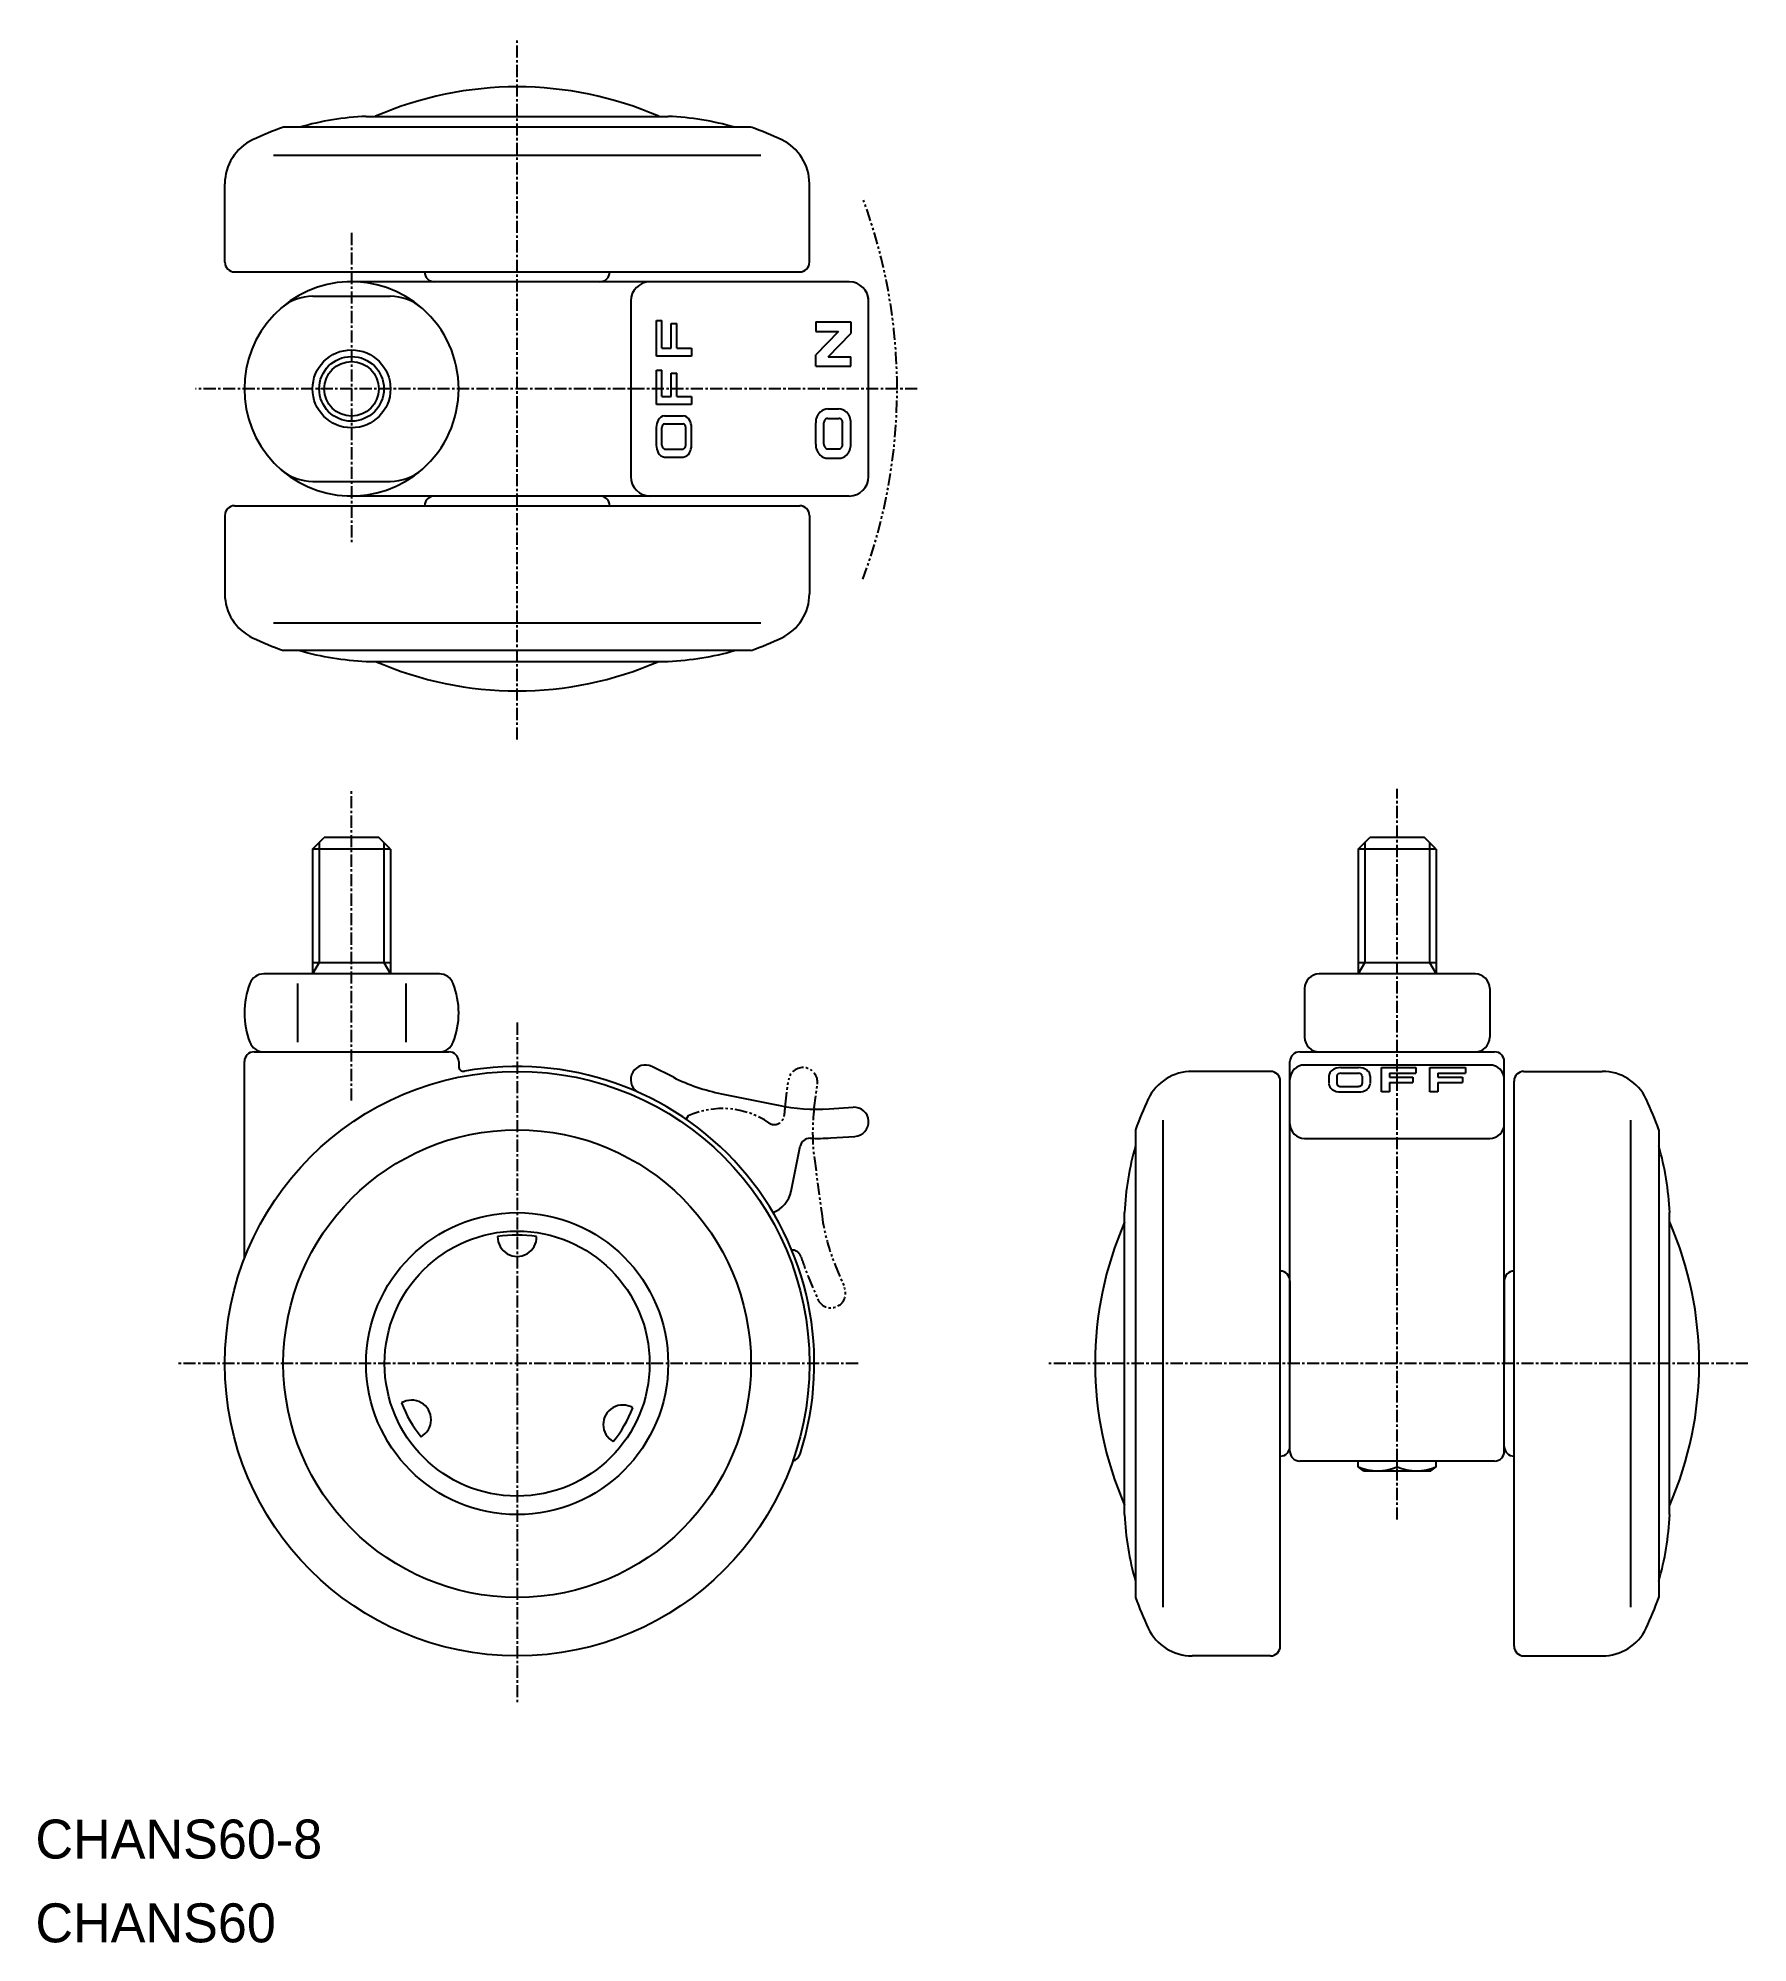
# Model space of a CAD drawing. Extents: x 0 to 176, y 0 to 195.
import ezdxf

# ---------------------------------------------------------------- set-up
doc = ezdxf.new("R2010")
doc.units = 0
doc.linetypes.add('CENTER', pattern=[2, 1.25, -0.25, 0.25, -0.25])
doc.linetypes.add('PHANTOM', pattern=[2.5, 1.25, -0.25, 0.25, -0.25, 0.25, -0.25])
doc.layers.get('0').update_dxf_attribs({"linetype": 'CONTINUOUS'})
doc.layers.add('CENTER', color=1, linetype='CENTER')

msp = doc.modelspace()

# ---------------------------------------------------------------- linework, layer by layer
at = {"color": 7, "linetype": 'CONTINUOUS'}
for p, q in [((73.44, 186.31), (25.44, 186.31)), ((33.94, 187.42), (64.94, 187.42)), ((24.44, 183.45), (74.44, 183.45)), ((19.44, 172.45), (19.44, 180.5)), ((79.44, 172.45), (79.44, 180.5)), ((20.44, 171.45), (78.44, 171.45)), ((83.51, 170.45), (32.44, 170.45)), ((57.94, 170.45), (51.69, 170.45)), ((28.47, 168.95), (36.41, 168.95)), ((61.1, 168.45), (61.1, 150.45)), ((85.51, 150.45), (85.51, 168.45)), ((63.73, 162.82), (63.73, 166.45)), ((63.73, 166.45), (64.3, 166.45)), ((64.3, 163.63), (64.3, 166.45)), ((80.09, 166.32), (80.09, 165.33)), ((80.09, 166.32), (83.69, 166.32)), ((83.69, 166.32), (83.69, 165.14)), ((65.24, 163.63), (65.24, 166.15)), ((65.24, 166.15), (65.82, 166.15)), ((65.82, 163.63), (65.82, 166.15)), ((82.43, 165.33), (80.09, 162.95)), ((80.09, 165.33), (82.43, 165.33)), ((81.35, 162.75), (83.69, 165.14)), ((67.33, 162.82), (63.73, 162.82)), ((64.3, 163.63), (65.24, 163.63)), ((65.82, 163.63), (67.33, 163.63)), ((67.33, 163.63), (67.33, 162.82)), ((80.09, 161.77), (80.09, 162.95)), ((81.35, 162.75), (83.69, 162.75)), ((83.69, 161.77), (83.69, 162.75)), ((63.73, 157.85), (63.73, 161.36)), ((63.73, 161.36), (64.3, 161.36)), ((64.3, 158.66), (64.3, 161.36)), ((65.24, 158.66), (65.24, 161.06)), ((65.24, 161.06), (65.82, 161.06)), ((65.82, 158.66), (65.82, 161.06)), ((80.09, 161.77), (83.69, 161.77)), ((64.3, 158.66), (65.24, 158.66)), ((65.82, 158.66), (67.33, 158.66)), ((67.33, 158.66), (67.33, 157.85)), ((67.33, 157.85), (63.73, 157.85)), ((64.58, 156.69), (66.47, 156.69)), ((81.32, 157.41), (82.45, 157.41)), ((81.32, 156.42), (82.45, 156.42)), ((63.73, 153.66), (63.73, 155.48)), ((64.3, 153.66), (64.3, 155.48)), ((64.58, 155.87), (66.47, 155.87)), ((66.75, 153.66), (66.75, 155.48)), ((67.33, 153.66), (67.33, 155.48)), ((80.09, 153.77), (80.09, 155.95)), ((80.92, 153.77), (80.92, 155.95)), ((82.85, 153.77), (82.85, 155.95)), ((83.69, 153.77), (83.69, 155.95)), ((64.58, 153.27), (66.47, 153.27)), ((81.32, 153.3), (82.45, 153.3)), ((64.58, 152.45), (66.47, 152.45)), ((81.32, 152.32), (82.45, 152.32)), ((28.47, 149.95), (36.41, 149.95)), ((20.44, 147.45), (78.44, 147.45)), ((83.51, 148.45), (32.44, 148.45)), ((19.44, 146.45), (19.44, 138.41)), ((79.44, 146.45), (79.44, 138.41)), ((24.44, 135.45), (74.44, 135.45)), ((73.44, 132.6), (25.44, 132.6)), ((33.94, 131.48), (64.94, 131.48)), ((28.44, 112.2), (29.64, 113.4)), ((35.24, 113.4), (29.64, 113.4)), ((36.44, 112.2), (35.24, 113.4)), ((135.76, 112.2), (136.96, 113.4)), ((142.56, 113.4), (136.96, 113.4)), ((143.76, 112.2), (142.56, 113.4)), ((36.44, 112.2), (28.44, 112.2)), ((28.44, 112.2), (28.44, 99.4)), ((36.44, 112.2), (36.44, 99.4)), ((135.76, 112.2), (135.76, 99.4)), ((143.76, 112.2), (135.76, 112.2)), ((143.76, 112.2), (143.76, 99.4)), ((28.44, 100.58), (36.44, 100.58)), ((135.76, 100.58), (143.76, 100.58)), ((41.46, 99.4), (23.43, 99.4)), ((26.88, 98.42), (26.88, 92.39)), ((38, 98.42), (38, 92.39)), ((130.26, 97.9), (130.26, 92.9)), ((147.76, 99.4), (131.76, 99.4)), ((149.26, 97.9), (149.26, 92.9)), ((21.44, 70.17), (21.44, 90.4)), ((22.44, 91.4), (42.44, 91.4)), ((43.44, 90.4), (43.44, 89.91)), ((128.76, 50.4), (128.76, 90.4)), ((129.76, 91.4), (149.76, 91.4)), ((149.26, 90.05), (130.26, 90.05)), ((150.76, 50.4), (150.76, 90.4)), ((65.48, 88.79), (63.27, 89.89)), ((126.76, 89.4), (118.72, 89.4)), ((127.76, 30.4), (127.76, 88.4)), ((132.76, 88.92), (132.76, 88.14)), ((133.58, 88.92), (133.58, 88.14)), ((133.97, 89.78), (135.79, 89.78)), ((133.97, 89.2), (135.79, 89.2)), ((136.18, 88.92), (136.18, 88.14)), ((137, 88.92), (137, 88.14)), ((138.15, 89.78), (141.67, 89.78)), ((138.15, 87.28), (138.15, 89.78)), ((138.97, 89.2), (141.67, 89.2)), ((138.97, 89.2), (138.97, 88.81)), ((138.97, 88.81), (141.37, 88.81)), ((138.97, 88.24), (138.97, 87.28)), ((138.97, 88.24), (141.37, 88.24)), ((141.37, 88.81), (141.37, 88.24)), ((141.67, 89.78), (141.67, 89.2)), ((143.13, 87.28), (143.13, 89.78)), ((143.13, 89.78), (146.76, 89.78)), ((143.94, 89.2), (146.76, 89.2)), ((143.94, 89.2), (143.94, 88.81)), ((143.94, 88.81), (146.46, 88.81)), ((143.94, 88.24), (146.46, 88.24)), ((143.94, 88.24), (143.94, 87.28)), ((146.46, 88.81), (146.46, 88.24)), ((146.76, 89.78), (146.76, 89.2)), ((151.76, 30.4), (151.76, 88.4)), ((152.76, 89.4), (160.81, 89.4)), ((70.42, 87.1), (76.24, 85.92)), ((133.97, 87.86), (135.79, 87.86)), ((133.97, 87.28), (135.79, 87.28)), ((138.97, 87.28), (138.15, 87.28)), ((143.94, 87.28), (143.13, 87.28)), ((81.45, 85.56), (83.92, 85.72)), ((115.76, 34.4), (115.76, 84.4)), ((163.76, 34.4), (163.76, 84.4)), ((81.64, 82.57), (84.11, 82.72)), ((112.91, 83.4), (112.91, 35.4)), ((130.26, 82.52), (149.26, 82.52)), ((166.61, 83.4), (166.61, 35.4)), ((77.55, 77.1), (78.49, 81.73)), ((111.79, 43.91), (111.79, 74.9)), ((167.73, 43.91), (167.73, 74.9)), ((128.76, 67.9), (128.76, 59.4)), ((150.76, 67.9), (150.76, 59.4)), ((128.76, 50.9), (128.76, 59.4)), ((150.76, 50.9), (150.76, 59.4)), ((144.26, 49.4), (129.76, 49.4)), ((135.76, 48.8), (135.76, 49.4)), ((149.76, 49.4), (139.76, 49.4)), ((144.26, 49.4), (139.76, 49.4)), ((139.76, 48.8), (139.76, 49.4)), ((143.76, 48.8), (143.76, 49.4)), ((136.3, 48.4), (135.76, 48.8)), ((136.3, 48.4), (143.23, 48.4)), ((143.23, 48.4), (143.76, 48.8)), ((126.76, 29.4), (118.72, 29.4)), ((152.76, 29.4), (160.81, 29.4))]:
    msp.add_line(p, q, dxfattribs=at)
at = {"color": 3, "linetype": 'CONTINUOUS'}
for p, q in [((29.12, 112.88), (29.12, 100.58)), ((35.76, 112.88), (35.76, 100.58)), ((136.44, 112.88), (136.44, 100.58)), ((143.08, 112.88), (143.08, 100.58)), ((29.12, 100.58), (28.44, 99.4)), ((35.76, 100.58), (36.44, 99.4)), ((136.44, 100.58), (135.76, 99.4)), ((143.08, 100.58), (143.76, 99.4))]:
    msp.add_line(p, q, dxfattribs=at)
at = {"color": 3, "linetype": 'PHANTOM'}
for p, q in [((76.97, 86.03), (77.29, 88.49)), ((79.94, 85.65), (80.26, 88.1)), ((66.99, 84.82), (66.79, 84.49)), ((79.95, 80.43), (80.73, 74.53)), ((82.09, 69.49), (83.04, 67.21)), ((79.32, 68.34), (80.27, 66.06))]:
    msp.add_line(p, q, dxfattribs=at)
at = {"color": 7, "linetype": 'CONTINUOUS'}
for centre, radius in [((32.44, 159.45), 4), ((32.44, 159.45), 2.8), ((49.44, 59.4), 30), ((49.44, 59.4), 24), ((49.44, 59.4), 15.5), ((49.44, 59.4), 13.6)]:
    msp.add_circle(centre, radius, dxfattribs=at)
at = {"color": 3, "linetype": 'CONTINUOUS'}
msp.add_circle((32.44, 159.45), 3.32, dxfattribs=at)
at = {"color": 7, "linetype": 'CONTINUOUS'}
for centre, radius, start, end in [((49.44, 154.05), 36.4, 66.4643, 113.5357), ((35.25, 157.95), 30, 109.0757, 115.606), ((35.25, 157.95), 29.5, 92.5276, 106.0323), ((63.64, 157.95), 29.5, 73.9677, 87.4724), ((63.64, 157.95), 30, 64.394, 70.9243), ((24.44, 180.5), 5, 115.606, 180), ((74.44, 180.5), 5, 0, 64.394), ((20.44, 172.45), 1, 180, 270), ((78.44, 172.45), 1, 270, 0), ((32.44, 159.45), 11, 48.5904, 311.4096), ((40.94, 171.45), 1, 180, 270), ((57.94, 171.45), 1, 270, 0), ((63.1, 168.45), 2, 90, 180), ((83.51, 168.45), 2, 0, 90), ((28.47, 163.95), 5, 90, 131.4096), ((36.41, 163.95), 5, 48.5904, 90), ((36.27, 159.45), 50.09, 10.5678, 10.7859), ((32.44, 159.45), 11, 311.4096, 48.5904), ((64.64, 155.88), 0.811, 94.3477, 153.1704), ((66.41, 155.88), 0.811, 26.8296, 85.6523), ((81.65, 155.98), 1.57, 135.3756, 180.8986), ((81.34, 156.27), 1.13, 90.8157, 134.9486), ((81.33, 156.04), 0.383, 91.5853, 145.583), ((82.44, 156.27), 1.13, 45.0514, 89.1843), ((82.44, 156.04), 0.383, 34.417, 88.4147), ((82.12, 155.98), 1.57, 359.1014, 44.6244), ((65.27, 155.5), 1.55, 150.9368, 180.6376), ((64.7, 155.49), 0.4, 107.6833, 181.7851), ((66.35, 155.49), 0.4, 358.2149, 72.3167), ((65.78, 155.5), 1.55, 359.3624, 29.0632), ((81.44, 155.96), 0.524, 144.7775, 180.4399), ((82.33, 155.96), 0.524, 359.5601, 35.2225), ((65.27, 153.65), 1.55, 179.3624, 209.0632), ((64.64, 153.26), 0.811, 206.8296, 265.6523), ((64.7, 153.65), 0.4, 178.2149, 252.3167), ((66.35, 153.65), 0.4, 287.6833, 1.7851), ((66.41, 153.26), 0.811, 274.3477, 333.1704), ((65.78, 153.65), 1.55, 330.9368, 0.6376), ((81.65, 153.75), 1.57, 179.1014, 224.6244), ((81.34, 153.45), 1.13, 225.0514, 269.1843), ((81.44, 153.77), 0.524, 179.5601, 215.2225), ((81.33, 153.68), 0.383, 214.417, 268.4147), ((82.44, 153.68), 0.383, 271.5853, 325.583), ((82.44, 153.45), 1.13, 270.8157, 314.9486), ((82.33, 153.77), 0.524, 324.7775, 0.4399), ((82.12, 153.75), 1.57, 315.3756, 0.8986), ((28.47, 154.95), 5, 228.5904, 270), ((36.41, 154.95), 5, 270, 311.4096), ((63.1, 150.45), 2, 180, 270), ((83.51, 150.45), 2, 270, 0), ((20.44, 146.45), 1, 90, 180), ((40.94, 147.45), 1, 90, 180), ((57.94, 147.45), 1, 0, 90), ((78.44, 146.45), 1, 0, 90), ((24.44, 138.41), 5, 180, 244.394), ((74.44, 138.41), 5, 295.606, 0), ((35.25, 160.95), 30, 244.394, 250.9243), ((63.64, 160.95), 30, 289.0757, 295.606), ((35.25, 160.95), 29.5, 253.9677, 267.4724), ((49.44, 164.85), 36.4, 246.4643, 293.5357), ((63.64, 160.95), 29.5, 272.5276, 286.0323), ((29.61, 95.4), 8.17, 158.3527, 201.6473), ((23.43, 97.9), 1.5, 90, 159.9761), ((41.46, 97.9), 1.5, 20.0239, 90), ((35.27, 95.4), 8.17, 338.3527, 21.6473), ((131.76, 97.9), 1.5, 90, 180), ((147.76, 97.9), 1.5, 0, 90), ((23.43, 92.9), 1.5, 200.0239, 270), ((41.46, 92.9), 1.5, 270, 339.9761), ((131.76, 92.9), 1.5, 180, 270), ((147.76, 92.9), 1.5, 270, 0), ((22.44, 90.4), 1, 90, 180), ((42.44, 90.4), 1, 0, 90), ((62.6, 88.55), 1.5, 63.5742, 235.6453), ((129.76, 90.4), 1, 90, 180), ((130.26, 88.55), 1.5, 90, 180), ((149.26, 88.55), 1.5, 0, 90), ((149.76, 90.4), 1, 0, 90), ((43.94, 89.91), 0.5, 180, 280.2195), ((49.44, 59.4), 30.5, 342.2367, 100.2195), ((74.38, 106.7), 20, 243.5742, 258.5742), ((118.72, 84.4), 5, 90, 154.394), ((126.76, 88.4), 1, 0, 90), ((133.5, 88.89), 0.74, 126.5241, 177.5737), ((133.5, 88.16), 0.737, 182.0907, 236.881), ((133.94, 88.31), 1.47, 88.8264, 126.7998), ((133.83, 88.91), 0.25, 116.9752, 177.2914), ((133.82, 88.15), 0.242, 182.5829, 234.751), ((133.97, 88.7), 0.499, 89.2497, 120.1766), ((135.82, 88.31), 1.47, 53.2002, 91.1736), ((135.8, 88.72), 0.481, 56.1333, 91.1746), ((135.94, 88.91), 0.247, 2.8497, 58.0587), ((135.94, 88.15), 0.245, 304.8862, 357.2465), ((136.26, 88.16), 0.737, 303.119, 357.9093), ((136.26, 88.89), 0.74, 2.4263, 53.4759), ((152.76, 88.4), 1, 90, 180), ((160.81, 84.4), 5, 25.606, 90), ((141.26, 73.6), 30, 154.394, 160.9243), ((133.94, 88.74), 1.46, 234.8436, 271.4283), ((133.96, 88.33), 0.474, 233.7931, 271.3663), ((135.8, 88.34), 0.478, 268.673, 305.519), ((135.83, 88.74), 1.46, 268.5717, 305.1564), ((138.26, 73.6), 30, 19.0757, 25.606), ((80.21, 105.52), 20, 258.5742, 273.5742), ((84.01, 84.22), 1.5, 273.5742, 93.5742), ((79.47, 81.53), 1, 88.3473, 168.5742), ((80.21, 105.52), 23, 268.2285, 273.5742), ((130.26, 84.02), 1.5, 180, 270), ((149.26, 84.02), 1.5, 270, 0), ((141.26, 73.6), 29.5, 163.9677, 177.4724), ((138.26, 73.6), 29.5, 2.5276, 16.0323), ((74.61, 77.7), 3, 291.4443, 348.5742), ((49.44, 59.9), 12.7, 80.9393, 99.0607), ((49.44, 72.4), 2, 178.8225, 1.1775), ((145.16, 59.4), 36.4, 156.4643, 203.5357), ((134.36, 59.4), 36.4, 336.4643, 23.5357), ((127.76, 67.9), 1, 0, 90), ((151.76, 67.9), 1, 90, 180), ((38.61, 53.65), 2, 298.8225, 121.1775), ((49.44, 59.9), 12.7, 200.9393, 219.0607), ((60.27, 53.15), 2, 58.8225, 241.1775), ((49.44, 59.4), 12.7, 320.9393, 339.0607), ((127.76, 50.9), 1, 270, 0), ((151.76, 50.9), 1, 180, 270), ((77.53, 50.4), 1, 281.3992, 342.2367), ((129.76, 50.4), 1, 180, 270), ((149.76, 50.4), 1, 270, 0), ((137.76, 53.63), 5.22, 247.4931, 292.5069), ((141.76, 53.63), 5.22, 247.4931, 292.5069), ((141.26, 45.21), 29.5, 182.5276, 196.0323), ((138.26, 45.21), 29.5, 343.9677, 357.4724), ((141.26, 45.21), 30, 199.0757, 205.606), ((138.26, 45.21), 30, 334.394, 340.9243), ((118.72, 34.4), 5, 205.606, 270), ((160.81, 34.4), 5, 270, 334.394), ((126.76, 30.4), 1, 270, 0), ((152.76, 30.4), 1, 180, 270)]:
    msp.add_arc(centre, radius, start, end, dxfattribs=at)
at = {"color": 3, "linetype": 'PHANTOM'}
for centre, radius, start, end in [((32.44, 159.45), 56, 339.5812, 20.2834), ((78.77, 88.29), 1.5, 352.5742, 172.5742), ((99.77, 83.06), 23, 172.5742, 175.5201), ((70.51, 77.08), 8.5, 55.83, 114.4397), ((75.84, 84.94), 1, 235.83, 355.3115), ((99.77, 83.06), 20, 172.5742, 187.5742), ((100.56, 77.17), 20, 187.5742, 202.5742), ((77.63, 70.06), 1, 17.3473, 90.1359), ((100.56, 77.17), 23, 197.2285, 202.5742), ((81.65, 66.63), 1.5, 202.5742, 22.5742)]:
    msp.add_arc(centre, radius, start, end, dxfattribs=at)
at = {"layer": 'CENTER', "color": 1, "linetype": 'CENTER'}
for p, q in [((49.44, 123.45), (49.44, 195.45)), ((32.44, 175.45), (32.44, 143.56)), ((90.51, 159.45), (16.44, 159.45)), ((32.44, 86.4), (32.44, 118.4)), ((139.76, 43.4), (139.76, 118.4)), ((49.44, 94.4), (49.44, 24.4)), ((84.44, 59.4), (14.44, 59.4)), ((175.76, 59.4), (103.76, 59.4))]:
    msp.add_line(p, q, dxfattribs=at)

# ---------------------------------------------------------------- texts
at = {"color": 7, "linetype": 'CONTINUOUS'}
for s, p in [('CHANS60-8', (0, 8.6)), ('CHANS60', (0, 0))]:
    msp.add_text(s, height=4, dxfattribs=at).set_placement(p)

doc.saveas('drawing.dxf')
